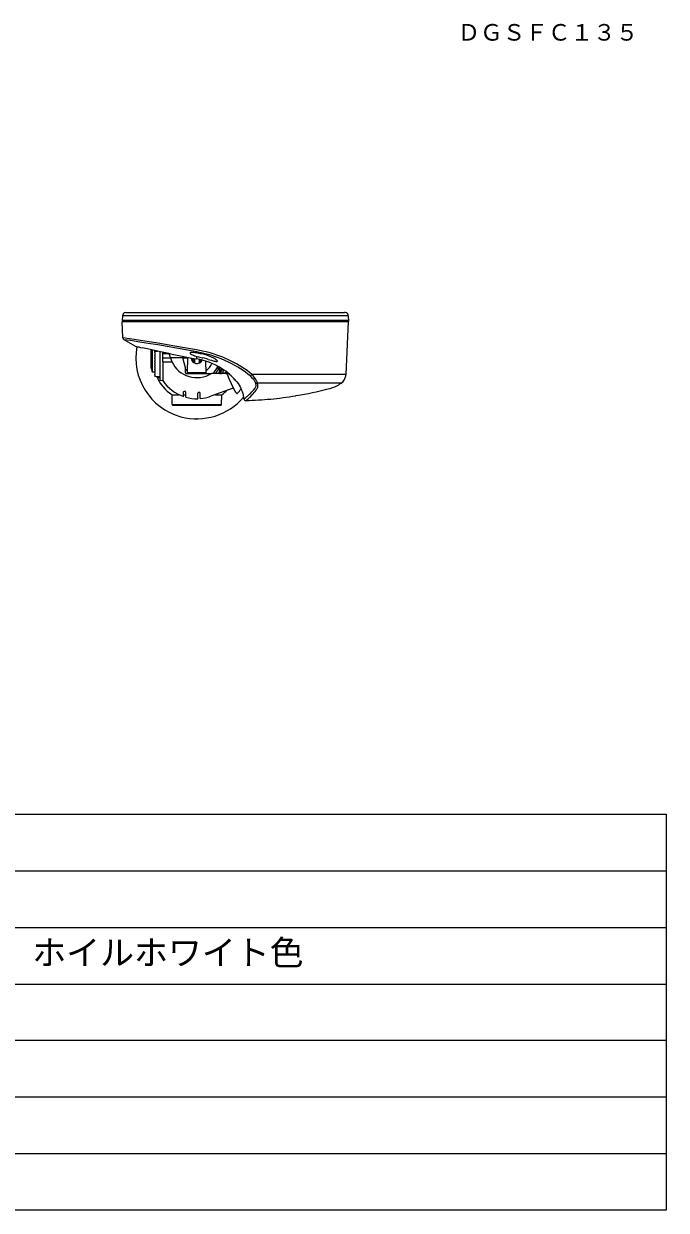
# Model space of a CAD drawing. Units: millimetres, scale not verified. Extents: x -63 to 62, y -56 to 57.
# Drawn here: x 5.6 to 62.5, y -56.5 to 48.4 of the extents above; entities that cross this region are included whole.
import ezdxf
from ezdxf.enums import TextEntityAlignment as Align

# ---------------------------------------------------------------- set-up
doc = ezdxf.new("R2010")
doc.units = ezdxf.units.MM
doc.header["$LTSCALE"] = 0.125
doc.header["$PDMODE"] = 32
doc.header["$PDSIZE"] = 0.0625
doc.layers.add('0-2_WAKU', color=1, linetype='Continuous', lineweight=18)
doc.layers.add('0-4_GAIKEI', color=1, linetype='Continuous', lineweight=18)
doc.layers.add('0-3_MOJI1', color=7, linetype='Continuous')
doc.layers.add('0-6_TOUROKU', color=7, linetype='Continuous')
doc.styles.add('ＭＳ ゴシック', font='')
doc.styles.get('ＭＳ ゴシック').set_extended_font_data('MS Gothic')

msp = doc.modelspace()

# ---------------------------------------------------------------- linework, layer by layer
at = {"layer": '0-2_WAKU', "color": 4}
for p, q in [((-62.5358, -21.4839), (62.4642, -21.4839)), ((62.4642, -21.4839), (62.4642, -56.4839)), ((62.4642, -56.4839), (-62.5358, -56.4839))]:
    msp.add_line(p, q, dxfattribs=at)
at = {"layer": '0-2_WAKU'}
for p, q in [((-62.5358, -26.4839), (62.4642, -26.4839)), ((-62.5358, -31.4839), (62.4642, -31.4839)), ((-62.5358, -36.4839), (62.4642, -36.4839)), ((62.4642, -41.4839), (-62.5358, -41.4839)), ((62.4642, -46.4839), (-62.5358, -46.4839)), ((62.4642, -51.4839), (-62.5358, -51.4839))]:
    msp.add_line(p, q, dxfattribs=at)
at = {"layer": '0-4_GAIKEI', "color": 7}
for p, q in [((14.3644, 22.5885), (14.3463, 22.1754)), ((14.4093, 20.6334), (14.3463, 22.0754)), ((14.4481, 22.0754), (14.4463, 22.1754)), ((15.6598, 22.0754), (14.4481, 22.0754)), ((14.6641, 22.8754), (24.3463, 22.8754)), ((24.3463, 22.8754), (33.9903, 22.8754)), ((30.2463, 22.8754), (30.6393, 22.8754)), ((34.093, 22.8754), (34.0685, 22.8754)), ((34.1424, 17.4035), (34.3463, 22.0754)), ((34.3091, 22.1754), (34.3089, 22.1754)), ((34.3374, 22.5859), (34.3463, 22.0754)), ((15.4771, 19.9018), (14.508, 20.4696)), ((21.6218, 19.1466), (21.6214, 19.147)), ((20.4564, 18.8582), (20.4564, 18.7759)), ((25.1001, 15.2314), (25.0872, 15.274)), ((29.7713, 15.5244), (29.6664, 15.5071))]:
    msp.add_line(p, q, dxfattribs=at)
at = {"layer": '0-4_GAIKEI'}
for p, q in [((34.3446, 22.1754), (14.3463, 22.1754)), ((14.3463, 22.0754), (34.3463, 22.0754)), ((34.3374, 22.5885), (14.3644, 22.5885)), ((34.2122, 22.0754), (15.6598, 22.0754)), ((16.9095, 17.9575), (16.9095, 19.58)), ((16.9095, 17.9575), (16.9095, 19.5799)), ((17.0144, 17.6522), (17.0144, 19.5573)), ((17.2264, 19.3251), (17.2264, 19.5124)), ((17.2264, 19.4588), (17.4737, 19.4576)), ((17.2264, 19.3251), (17.2264, 19.2876)), ((17.2264, 19.2876), (17.2264, 19.2444)), ((17.2264, 19.2444), (17.2264, 19.2023)), ((17.2264, 19.2023), (17.2264, 19.1468)), ((17.2264, 19.1468), (17.2264, 19.114)), ((17.2264, 19.0671), (17.2264, 19.114)), ((17.2264, 19.0671), (17.2264, 19.0277)), ((17.2264, 19.0277), (17.2264, 18.9842)), ((17.2264, 18.9842), (17.2264, 18.9433)), ((17.2264, 18.9433), (17.2264, 18.8919)), ((17.2264, 18.8919), (17.2264, 18.859)), ((17.6663, 19.419), (17.6663, 16.9369)), ((17.9468, 19.3605), (17.9468, 19.2537)), ((17.9468, 19.2537), (18.4645, 19.2537)), ((19.6672, 19.0128), (19.704, 18.8754)), ((20.123, 17.5354), (20.1471, 18.9185)), ((20.9463, 18.7638), (20.9463, 18.987)), ((16.9095, 17.957), (16.9095, 17.9576)), ((16.9095, 17.957), (16.9095, 17.9575)), ((17.2264, 18.8076), (17.2264, 18.859)), ((17.2264, 18.8076), (17.2264, 18.7667)), ((17.2264, 18.7667), (17.2264, 18.7232)), ((17.2264, 18.7232), (17.2264, 18.6838)), ((17.2264, 18.6838), (17.2264, 18.6369)), ((17.2264, 18.6369), (17.2264, 18.6041)), ((17.2264, 18.5486), (17.2264, 18.6041)), ((17.2264, 18.5486), (17.2264, 18.5065)), ((17.2264, 18.5065), (17.2264, 18.4633)), ((17.2264, 18.4633), (17.2264, 18.4257)), ((17.2264, 18.4257), (17.2264, 18.3837)), ((17.2264, 18.3837), (17.2264, 18.3512)), ((17.2264, 18.2921), (17.2264, 18.3512)), ((17.2264, 18.2921), (17.2264, 18.2491)), ((17.2264, 18.2491), (17.2264, 18.2066)), ((17.2264, 18.2066), (17.2264, 18.1711)), ((17.2264, 18.1711), (17.2264, 18.1342)), ((17.2264, 18.1342), (17.2264, 18.1024)), ((17.2264, 18.04), (17.2264, 18.1024)), ((17.2264, 18.04), (17.2264, 17.9965)), ((17.2264, 17.9965), (17.2264, 17.9549)), ((17.2264, 17.9549), (17.2264, 17.9218)), ((17.2264, 17.9218), (17.2264, 17.8904)), ((17.2264, 17.8904), (17.2264, 17.8594)), ((17.2264, 17.7943), (17.2264, 17.8594)), ((17.9295, 18.8754), (18.607, 18.8754)), ((17.9468, 18.4972), (18.7469, 18.4972)), ((17.9468, 18.4972), (17.9468, 16.8529)), ((19.704, 18.8754), (18.607, 18.8754)), ((19.704, 18.8754), (20.1463, 18.8754)), ((19.9463, 17.971), (19.704, 18.8754)), ((19.9463, 17.5354), (19.9463, 17.971)), ((20.7433, 18.5308), (20.7424, 18.4189)), ((20.7457, 18.8024), (20.7433, 18.5308)), ((21.1477, 18.7239), (21.1494, 18.5308)), ((21.1494, 18.5308), (21.1503, 18.4189)), ((21.7698, 17.5344), (21.7517, 18.5701)), ((22.7328, 18.1554), (22.7328, 17.98)), ((23.1454, 17.8348), (23.1635, 17.7815)), ((23.2028, 17.8776), (23.1571, 17.8598)), ((17.0014, 17.6198), (17.0076, 17.6273)), ((17.0015, 17.6198), (17.2264, 17.6082)), ((17.2264, 17.6082), (17.0015, 17.6198)), ((17.2264, 17.7943), (17.2264, 17.7506)), ((17.2264, 17.7506), (17.2264, 17.7103)), ((17.2264, 17.7103), (17.2264, 17.6798)), ((17.2264, 17.6798), (17.2264, 17.654)), ((17.2264, 17.654), (17.2264, 17.6242)), ((17.2264, 17.5568), (17.2264, 17.6242)), ((17.2264, 17.5568), (17.2264, 17.5132)), ((17.2264, 17.5132), (17.2264, 17.4745)), ((17.2264, 17.4745), (17.2264, 17.4469)), ((17.2264, 17.4469), (17.2264, 17.427)), ((17.2264, 17.427), (17.2264, 17.3984)), ((17.2264, 17.3293), (17.2264, 17.3984)), ((17.2264, 17.3293), (17.2264, 17.2862)), ((17.2264, 17.2862), (17.2264, 17.2494)), ((17.2264, 17.2494), (17.2264, 17.2249)), ((17.2264, 17.2249), (17.2264, 17.2088)), ((17.2264, 17.2088), (17.2264, 17.208)), ((17.2264, 17.2049), (17.2264, 17.208)), ((17.6663, 17.198), (17.2264, 17.2049)), ((17.7253, 16.8769), (17.7264, 16.8989)), ((17.7253, 16.8769), (17.9043, 16.8737)), ((17.9043, 16.8737), (17.9054, 16.8956)), ((17.9386, 16.8473), (17.9468, 16.8529)), ((20.0064, 17.4754), (22.2297, 17.4754)), ((21.7697, 17.5354), (20.123, 17.5354)), ((23.5195, 17.4754), (22.2297, 17.4754)), ((23.0023, 17.5024), (22.9471, 17.4914)), ((23.0463, 17.6471), (23.0597, 17.5924)), ((23.1142, 17.6868), (23.0601, 17.671)), ((19.9663, 15.393), (19.9663, 15.816)), ((21.0463, 15.2591), (21.0463, 15.7375)), ((21.2463, 15.2702), (21.2463, 15.744)), ((24.1671, 16.1872), (22.1871, 15.4665)), ((24.5552, 15.741), (24.5512, 15.7395)), ((33.7039, 16.619), (26.3065, 16.619)), ((18.7501, 15.6043), (19.3782, 15.6043)), ((18.7653, 14.7344), (18.7501, 15.6043)), ((19.7663, 15.6043), (19.9664, 15.6043)), ((19.7663, 15.4556), (19.7663, 15.445)), ((19.9663, 15.393), (19.9663, 15.3826)), ((21.0463, 15.2591), (21.0463, 15.2491)), ((21.2463, 15.2702), (21.2463, 15.2602)), ((22.5677, 15.6043), (23.1426, 15.6043)), ((23.1274, 14.7344), (23.1426, 15.6043))]:
    msp.add_line(p, q, dxfattribs=at)
at = {"layer": '0-4_GAIKEI', "color": 7}
for points in [[(21.0463, 22.8754), (21.5463, 22.8754), (22.0463, 22.8754)], [(20.9464, 19.3834), (19.159, 19.7067), (17.4813, 19.9993), (16.6416, 20.1402), (15.7294, 20.2873), (15.0911, 20.3851), (14.508, 20.4696)], [(15.4771, 19.9018), (15.4987, 19.894), (15.5697, 19.8777), (16.1511, 19.7461)], [(18.6176, 19.2243), (17.7458, 19.4041), (16.9758, 19.5676), (16.1372, 19.7517)], [(25.6598, 17.2614), (25.4576, 17.4291), (25.2487, 17.59), (25.0324, 17.745), (24.8108, 17.8932), (24.5846, 18.0346), (24.3553, 18.1688), (24.0463, 18.3365), (23.7314, 18.4939), (23.4112, 18.6413), (23.0862, 18.7787), (22.7583, 18.9052), (22.4281, 19.0205), (22.1816, 19.0982), (21.9339, 19.1689), (21.6867, 19.232), (21.4384, 19.288), (21.071, 19.3604), (20.9463, 19.3834)], [(23.1209, 17.9301), (22.8839, 18.072), (22.6342, 18.2068), (22.3739, 18.3321), (22.1045, 18.4457), (21.9199, 18.5142), (21.7315, 18.5764), (21.5397, 18.6318), (21.3451, 18.6808), (21.0493, 18.7439), (20.9499, 18.7632)], [(24.3463, 16.8955), (24.4738, 16.7407), (24.5888, 16.5878), (24.6899, 16.4386), (24.7764, 16.2943), (24.8492, 16.1543), (24.9092, 16.0192), (24.9572, 15.8904), (25.0099, 15.7123), (25.0442, 15.5577), (25.0745, 15.3697), (25.0848, 15.2865)], [(26.1462, 16.6511), (26.1305, 16.6959), (26.1087, 16.7432), (26.0815, 16.7919), (26.0499, 16.8414), (25.9763, 16.9407), (25.8803, 17.051), (25.774, 17.1581), (25.6598, 17.2614)], [(25.4623, 15.5192), (25.6035, 15.6459), (25.6856, 15.7239), (25.8179, 15.8577), (25.9586, 16.0136), (26.099, 16.1873)], [(26.099, 16.1873), (26.1385, 16.2455), (26.1544, 16.2783), (26.1714, 16.3334), (26.1785, 16.3795), (26.1808, 16.4288), (26.1783, 16.4825), (26.1714, 16.5381), (26.1462, 16.6511)], [(32.5463, 16.1105), (32.7288, 16.1593), (32.8196, 16.1863), (32.9548, 16.2316), (33.1542, 16.3114), (33.3287, 16.395), (33.4967, 16.4879), (33.6025, 16.5526), (33.7039, 16.619)]]:
    msp.add_lwpolyline(points, dxfattribs=at)
at = {"layer": '0-4_GAIKEI'}
for points in [[(20.9242, 19.5662), (19.686, 19.786), (18.5076, 19.9905), (17.5093, 20.159), (16.183, 20.3737), (15.1959, 20.5235), (14.4093, 20.6334)], [(17.9468, 19.2537), (17.9445, 19.2556), (17.9422, 19.2607), (17.9357, 19.2884), (17.9233, 19.3654)], [(20.9463, 19.2935), (20.8084, 19.3149), (20.6769, 19.3304), (20.565, 19.338), (20.4693, 19.3372), (20.4274, 19.3328), (20.3931, 19.3256), (20.3675, 19.3153), (20.3544, 19.3056), (20.3469, 19.2944), (20.345, 19.2816), (20.3488, 19.2676), (20.362, 19.2474), (20.3838, 19.2258), (20.4132, 19.2035), (20.4776, 19.1645), (20.5562, 19.1257), (20.6451, 19.088), (20.7411, 19.0521), (20.9463, 18.987)], [(34.1424, 17.4035), (25.8099, 17.4035), (25.5996, 17.5748), (25.3827, 17.7389), (25.1592, 17.8964), (24.9305, 18.0468), (24.6971, 18.1903), (24.4602, 18.3267), (24.2203, 18.4563), (23.977, 18.5797), (23.7306, 18.6972), (23.4813, 18.8089), (23.2296, 18.9147), (22.976, 19.0144), (22.7213, 19.1077), (22.4652, 19.1946), (22.1235, 19.2991), (21.78, 19.3907), (21.4354, 19.4689), (21.0541, 19.5428), (20.9241, 19.5663)], [(20.9463, 18.987), (21.0985, 18.9458), (21.4104, 18.8708), (21.4629, 18.8589)], [(21.9548, 18.7298), (22.2403, 18.6454), (22.4688, 18.5841), (22.5549, 18.565), (22.6279, 18.5528), (22.6877, 18.5482), (22.7156, 18.5496), (22.737, 18.5544), (22.7515, 18.5627), (22.7584, 18.5729), (22.7595, 18.5856), (22.7522, 18.6061), (22.7355, 18.6301), (22.7102, 18.6568), (22.661, 18.6987), (22.5986, 18.7434), (22.5241, 18.7904), (22.4402, 18.8378), (22.2526, 18.9298), (22.0457, 19.0149), (21.8358, 19.0869), (21.6214, 19.147)], [(22.906, 17.9669), (22.906, 17.5832), (22.9077, 17.5663), (22.9153, 17.5524)], [(17.9386, 16.8473), (17.9203, 16.8672), (17.909, 16.873), (17.9043, 16.8737)], [(17.9054, 16.8956), (17.9168, 16.8924), (17.9235, 16.8879), (17.9345, 16.8758), (17.9468, 16.8529)], [(22.9396, 17.5255), (22.9398, 17.5267), (22.9395, 17.5277), (22.9383, 17.5302), (22.9315, 17.5382), (22.9153, 17.5524)], [(23.0259, 17.4768), (23.0945, 17.4851), (23.1252, 17.4936), (23.1575, 17.5087), (23.1855, 17.5299), (23.1973, 17.5422), (23.3821, 17.5422)], [(23.532, 17.6475), (23.7868, 17.0306), (23.9701, 16.6088), (24.1305, 16.2621), (24.2334, 16.0563)], [(25.6598, 17.2614), (25.6688, 17.2661), (25.6909, 17.2821), (25.7299, 17.3172), (25.8099, 17.4035)], [(26.3065, 16.619), (26.2921, 16.6778), (26.2702, 16.7407), (26.2415, 16.8072), (26.2069, 16.8755), (26.1234, 17.0143), (26.0243, 17.153), (25.9212, 17.2799), (25.8099, 17.4035)], [(19.7663, 15.4556), (19.7663, 15.8523), (19.7714, 15.873), (19.7857, 15.8896), (19.8149, 15.9027), (19.8506, 15.9051), (19.8663, 15.9031)], [(19.9663, 15.816), (19.9613, 15.8386), (19.9471, 15.8601), (19.9318, 15.8744), (19.9134, 15.8865), (19.8907, 15.8966), (19.8663, 15.9031)], [(24.2334, 16.0563), (24.3115, 15.9146), (24.3695, 15.8228), (24.4131, 15.7669), (24.445, 15.7377), (24.4774, 15.7213), (24.5054, 15.7181), (24.5265, 15.7225)], [(25.6492, 15.402), (25.8316, 15.5853), (25.9349, 15.6972), (26.016, 15.7904), (26.0983, 15.8903), (26.1808, 15.997), (26.2623, 16.1105)], [(26.2623, 16.1105), (26.2915, 16.1553), (26.3047, 16.1799), (26.3265, 16.2362), (26.34, 16.3015), (26.3443, 16.3742), (26.3415, 16.4337), (26.3339, 16.4951), (26.322, 16.5573), (26.3065, 16.619)], [(18.7653, 14.7344), (20.9463, 14.7344), (23.1274, 14.7344)], [(18.8253, 14.6754), (20.9463, 14.6754), (23.0674, 14.6754)]]:
    msp.add_lwpolyline(points, dxfattribs=at)
at = {"layer": '0-4_GAIKEI', "color": 7}
for centre, radius, start, end in [((14.6641, 22.5754), 0.3, 90, 177.5), ((33.9903, 22.5736), 0.3018, 75.46545, 90.00073), ((34.0855, 22.8667), 0.0193, 152.739, 182.64915), ((34.0853, 22.8667), 0.0191, 152.63402, 182.64263), ((34.0375, 22.5807), 0.3, 0.99999, 79.27929), ((14.6092, 20.6421), 0.2, 182.5049, 239.63196), ((36.1848, 109.4316), 91.8934, 256.97687, 257.39891), ((15.5121, 19.965), 0.0722, 241.01816, 260.6644), ((20.9463, 18.8755), 5.4, 169.47122, 254.90003), ((62.5804, 235.5086), 220.7072, 258.51037, 259.12755), ((19.9755, 12.9092), 5.9246, 49.21949, 57.93507), ((19.978, 12.9123), 5.9213, 49.16624, 57.90288), ((20.6491, 13.6855), 4.8965, 40.96478, 49.25383), ((20.657, 13.6937), 4.8858, 40.87614, 49.19979), ((33.1433, 17.4471), 1, 304.09295, 357.50001), ((24.3463, 48.0755), 33, 279.46192, 284.3851), ((20.9463, 18.8754), 5.4, 254.89999, 319.81292), ((21.6298, 19.9739), 5.8766, 306.19482, 309.60638), ((25.2917, 15.2891), 0.2, 196.75346, 271.6451), ((24.3463, 48.0754), 33, 271.65147, 275.44175), ((22.3136, 19.1543), 4.8092, 309.55485, 310.89883), ((24.3463, 48.0755), 33.0001, 275.44175, 279.27726)]:
    msp.add_arc(centre, radius, start, end, dxfattribs=at)
at = {"layer": '0-4_GAIKEI'}
for centre, radius, start, end in [((14.8695, 19.0613), 3.0661, 3.59791, 5.7033), ((14.9241, 19.0646), 3.0114, 356.39917, 3.60083), ((15.7263, 18.2348), 2.9511, 12.53726, 20.05828), ((20.1272, 14.4921), 4.8708, 78.11557, 80.31863), ((18.4125, 6.1285), 13.4082, 76.15365, 78.30543), ((20.9463, 18.8754), 4.14, 192.81722, 197.65556), ((20.9463, 18.8754), 4.1399, 192.8172, 197.65557), ((14.9241, 18.6863), 3.0114, 356.39917, 3.60083), ((34.214, 24.4336), 16.5672, 199.60256, 200.9974), ((20.9463, 18.8754), 1.4224, 225.33058, 234.78315), ((20.9463, 18.8754), 0.51, 181.48778, 335.63953), ((20.9463, 18.8754), 0.4, 184.99226, 239.5), ((20.9463, 18.8754), 0.4, 300.5, 332.51879), ((19.879, 11.8224), 7.2125, 73.27358, 77.31436), ((20.9463, 18.8754), 1.4224, 305.21687, 339.37824), ((20.9463, 18.8754), 1.9983, 315.52392, 333.37839), ((20.9463, 18.8754), 2.16, 319.59786, 335.12522), ((23.3094, 24.4108), 6.4566, 264.87564, 266.41715), ((20.9463, 18.8754), 2.4115, 324.51109, 336.35374), ((21, 18.8755), 2.3278, 325.36384, 335.95412), ((23.1643, 17.8412), 0.02, 111.29029, 198.71024), ((16.9741, 17.6495), 0.0403, 326.41364, 3.79), ((17.7531, 17.3475), 0.4, 201.24424, 205.57069), ((20.9463, 18.8754), 3.94, 205.5707, 236.12281), ((24.0438, 40.6168), 24.3674, 254.15902, 254.82765), ((17.7264, 16.9369), 0.06, 180, 268.96501), ((20.9463, 18.8754), 3.6277, 213.99145, 251.01774), ((20.0064, 17.5354), 0.06, 180, 270), ((20.063, 17.5354), 0.06, 270, 0.00001), ((21.8297, 17.5354), 0.06, 181, 270), ((20.9463, 18.8754), 2.3473, 323.38587, 326.59792), ((22.951, 17.4717), 0.02, 101.28164, 169.35777), ((22.9729, 18.4725), 0.9971, 269.9987, 273.04519), ((22.9906, 17.5612), 0.06, 281.26348, 327.26314), ((20.9463, 18.8754), 2.4903, 327.26284, 327.73716), ((23.0658, 17.6518), 0.02, 106.29029, 193.71024), ((23.0014, 17.5782), 0.06, 327.73657, 13.73623), ((23.0974, 17.7444), 0.06, 286.26348, 332.26314), ((20.9463, 18.8754), 2.4903, 332.26284, 332.73715), ((23.1066, 17.7622), 0.06, 332.73657, 18.73623), ((23.2472, 17.5039), 0.0628, 129.67277, 142.55092), ((20.9463, 18.8754), 2.62, 329.66428, 335.56071), ((23.3842, 17.8179), 0.2757, 269.56177, 292.8065), ((23.1424, 18.3492), 0.8592, 293.93665, 298.57736), ((23.5191, 18.1099), 0.6344, 270.02989, 277.29456), ((20.9463, 18.8754), 3.94, 303.87719, 312.96396), ((24.5056, 15.7865), 0.0673, 288.05149, 317.41121), ((20.9463, 18.8754), 4.78, 319.02358, 324.96366), ((18.8253, 14.7354), 0.06, 181, 270), ((20.9463, 18.8754), 3.6277, 254.32716, 271.5796), ((20.9463, 18.8754), 3.6277, 274.74362, 290), ((23.0674, 14.7354), 0.06, 270, 359), ((21.4454, 19.7606), 6.0548, 309.50853, 312.87979), ((22.5613, 18.612), 4.4541, 312.41476, 313.88906)]:
    msp.add_arc(centre, radius, start, end, dxfattribs=at)
for centre, major_axis, ratio, start_param, end_param in [((20.9464, 19.5006), (-2.424, -0.0001), 0.984809, 0.43378647, 2.12870129), ((17.7264, 16.9369), (0.06, 0), 0.633505, 3.14159265, 4.71238898), ((21.1464, 15.7408), (-0.0999, -0.0062), 0.689396, 4.669586, 6.24032467), ((21.1463, 15.7408), (-0.0999, -0.0062), 0.689351, 3.09867492, 4.66945831), ((24.506, 15.7789), (-0.0205, 0.0564), 0.998186, 3.14214127, 3.64814964), ((26.2828, 16.7841), (-0.1914, -0.0567), 0.8329, 0.56306682, 1.44924112), ((24.506, 15.7789), (0.0205, -0.0564), 0.998186, 6.08828454, 6.28357924)]:
    msp.add_ellipse(centre, major_axis=major_axis, ratio=ratio, start_param=start_param, end_param=end_param, dxfattribs=at)
at = {"layer": '0-4_GAIKEI', "color": 7}
msp.add_point((20.9463, 13.4754), dxfattribs=at)

# ---------------------------------------------------------------- texts
at = {"layer": '0-3_MOJI1', "style": 'ＭＳ ゴシック'}
msp.add_text('本体：ＡＢＳ樹脂、ホイルホワイト色', height=2.199, dxfattribs=at).set_placement((-20.604, -35.4682), align=Align.BOTTOM_LEFT)
at = {"layer": '0-6_TOUROKU', "style": 'ＭＳ ゴシック'}
msp.add_text('ＤＧＳＦＣ１３５', height=1.466, dxfattribs=at).set_placement((43.996, 46.4635), align=Align.BOTTOM_LEFT)

doc.saveas('drawing.dxf')
